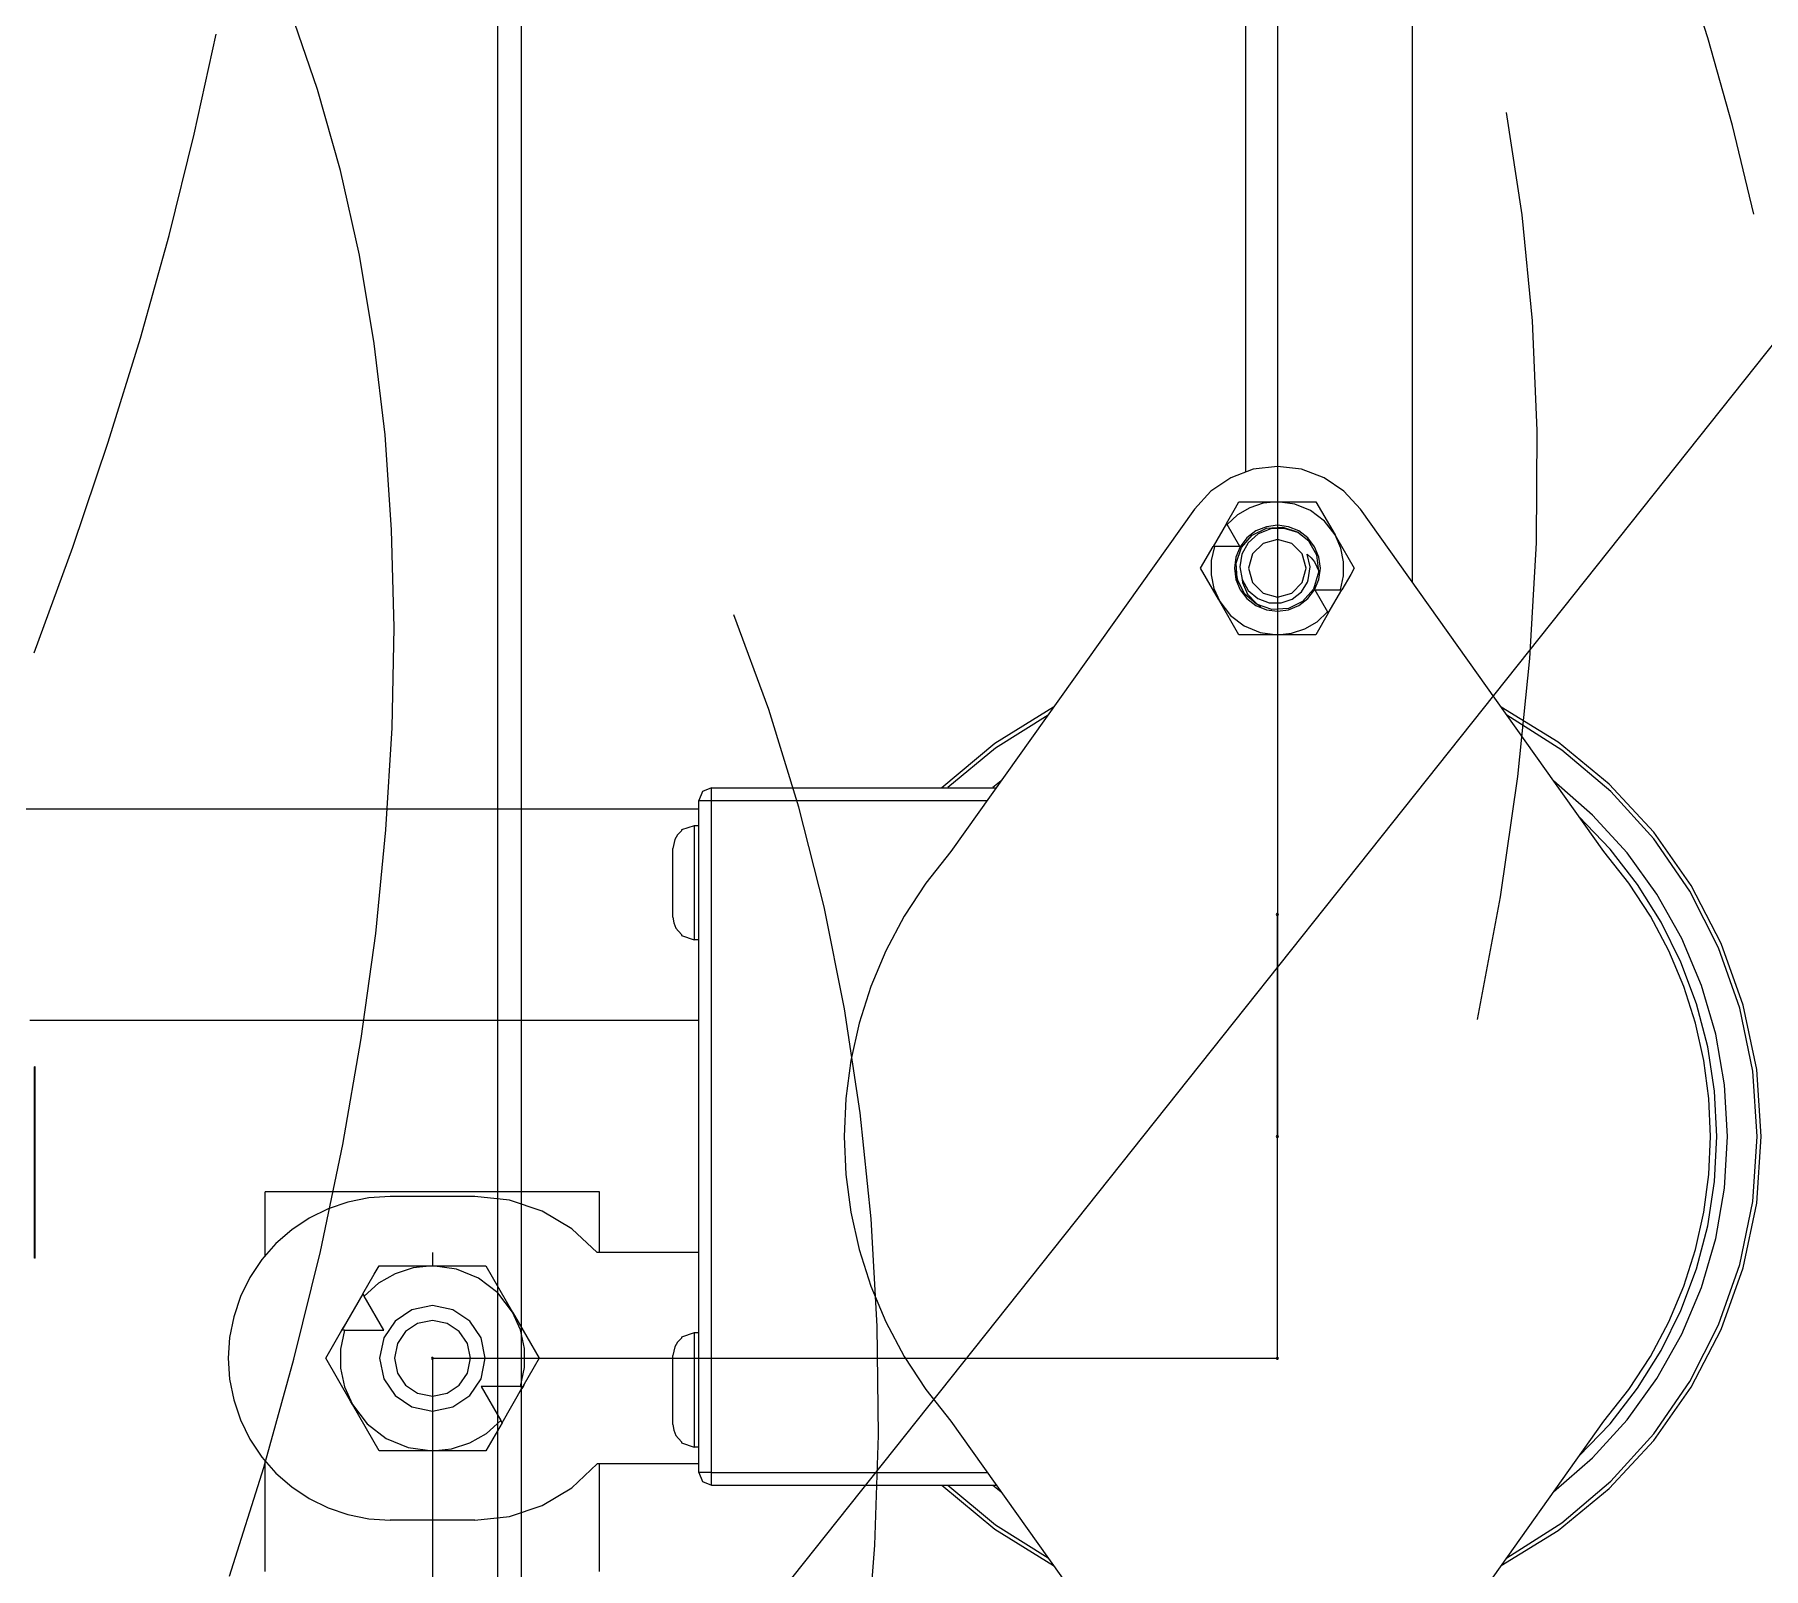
# Model space of a CAD drawing. Extents: x -1 to 1284, y 105 to 936.
# Drawn here: x 254.3 to 358.1, y 329.4 to 421.5 of the extents above; entities that cross this region are included whole.
import ezdxf

# ---------------------------------------------------------------- set-up
doc = ezdxf.new("R2010")
doc.units = 0

msp = doc.modelspace()

# ---------------------------------------------------------------- linework, layer by layer
for p, q in [((282.09, 149.955), (282.09, 713.128)), ((282.09, 149.955), (282.09, 713.128)), ((282.09, 149.955), (282.09, 713.128)), ((282.09, 149.955), (282.09, 713.128)), ((282.09, 149.955), (282.09, 713.128)), ((282.09, 149.955), (282.09, 713.128)), ((282.09, 149.955), (282.09, 713.128)), ((282.09, 149.955), (282.09, 713.128)), ((282.09, 149.955), (282.09, 713.128)), ((282.09, 149.955), (282.09, 713.128)), ((282.09, 149.955), (282.09, 713.128)), ((162.548, 156.305), (600.386, 706.778)), ((162.548, 156.305), (600.386, 706.778)), ((162.548, 156.305), (600.386, 706.778)), ((162.548, 156.305), (600.386, 706.778)), ((162.548, 156.305), (600.386, 706.778)), ((162.548, 156.305), (600.386, 706.778)), ((162.548, 156.305), (600.386, 706.778)), ((162.548, 156.305), (600.386, 706.778)), ((162.548, 156.305), (600.386, 706.778)), ((162.548, 156.305), (600.386, 706.778)), ((162.548, 156.305), (600.386, 706.778)), ((283.498, 706.778), (283.498, 156.305)), ((283.498, 706.778), (283.498, 156.305)), ((283.498, 706.778), (283.498, 156.305)), ((283.498, 706.778), (283.498, 156.305)), ((283.498, 706.778), (283.498, 156.305)), ((283.498, 706.778), (283.498, 156.305)), ((283.498, 706.778), (283.498, 156.305)), ((283.498, 706.778), (283.498, 156.305)), ((283.498, 706.778), (283.498, 156.305)), ((283.498, 706.778), (283.498, 156.305)), ((283.498, 706.778), (283.498, 156.305)), ((337.036, 559.137), (337.036, 388.656)), ((327.035, 395.298), (327.035, 552.495)), ((328.938, 431.542), (328.938, 355.342)), ((328.938, 431.542), (328.938, 355.342)), ((328.938, 431.542), (328.938, 355.342)), ((328.938, 431.542), (328.938, 355.342)), ((328.938, 431.542), (328.938, 355.342)), ((328.938, 431.542), (328.938, 355.342)), ((328.938, 431.542), (328.938, 355.342)), ((328.938, 431.542), (328.938, 355.342)), ((328.938, 431.542), (328.938, 355.342)), ((328.938, 431.542), (328.938, 355.342)), ((328.938, 431.542), (328.938, 355.342)), ((354.808668, 421.353559), (353.127531, 426.52562)), ((271.260854, 418.258096), (269.648838, 422.909184)), ((263.849618, 415.568918), (265.157615, 421.56453)), ((356.28959, 416.094405), (354.808668, 421.353559)), ((272.636809, 413.382708), (271.260854, 418.258096)), ((343.657142, 410.713721), (342.70693, 416.8682)), ((357.568, 410.754), (356.28959, 416.094405)), ((262.332954, 409.479038), (263.849618, 415.568918)), ((273.773139, 408.29084), (272.636809, 413.382708)), ((344.272348, 404.34063), (343.657142, 410.713721)), ((260.609457, 403.305694), (262.332954, 409.479038)), ((274.666281, 402.990313), (273.773139, 408.29084)), ((344.553039, 397.764242), (344.272348, 404.34063)), ((258.680964, 397.059691), (260.609457, 403.305694)), ((275.312671, 397.488949), (274.666281, 402.990313)), ((256.549312, 390.751831), (258.680964, 397.059691)), ((275.708744, 391.794567), (275.312671, 397.488949)), ((344.499708, 390.999877), (344.553039, 397.764242)), ((326.131257, 394.920111), (324.934715, 394.111198)), ((327.483964, 395.426308), (326.131257, 394.920111)), ((328.937725, 395.601358), (327.483964, 395.426308)), ((330.391486, 395.426308), (328.937725, 395.601358)), ((331.744193, 394.920111), (330.391486, 395.426308)), ((332.940735, 394.111198), (331.744193, 394.920111)), ((324.934715, 394.111198), (323.94945, 393.028)), ((333.926, 393.028), (332.940735, 394.111198)), ((323.95, 393.028), (309.3133, 372.4519)), ((325.878, 392.18), (326.417802, 393.11496)), ((326.417802, 393.11496), (326.628542, 393.479997)), ((327.280326, 393.120342), (326.54996, 392.688962)), ((326.628, 393.48), (328.938, 393.48)), ((328.085216, 393.388064), (327.280326, 393.120342)), ((328.938, 393.48), (328.085216, 393.388064)), ((329.981585, 393.341535), (328.93792, 393.48)), ((328.938, 393.48), (329.102121, 393.48)), ((329.102121, 393.48), (331.247391, 393.48)), ((330.937909, 392.944098), (329.981585, 393.341535)), ((331.760258, 392.314611), (330.937909, 392.944098)), ((331.247, 393.48), (332.40058, 391.48002)), ((348.562, 372.452), (333.9279, 393.0281)), ((275.850937, 385.91499), (275.708744, 391.794567)), ((325.879, 392.18), (325.069376, 390.77983)), ((325.879, 392.18), (325.921333, 392.105917)), ((326.54996, 392.688962), (325.92075, 392.10605)), ((326.686, 390.78), (325.921355, 392.10609)), ((327.645095, 391.720061), (327.105392, 391.305076)), ((327.424227, 391.468681), (328.280232, 391.891151)), ((328.274335, 391.979965), (327.645095, 391.720061)), ((328.539765, 391.844035), (327.786577, 391.544374)), ((328.938395, 392.0666), (328.274335, 391.979965)), ((328.280232, 391.891151), (329.27173, 391.956977)), ((329.349812, 391.87737), (328.539765, 391.844035)), ((329.602455, 391.979965), (328.938395, 392.0666)), ((329.27173, 391.956977), (330.188298, 391.644377)), ((330.157213, 391.624185), (329.349812, 391.87737)), ((330.231695, 391.720061), (329.602455, 391.979965)), ((330.771398, 391.305076), (330.231695, 391.720061)), ((332.402, 391.48), (331.760258, 392.314611)), ((254.216337, 384.392919), (256.549312, 390.751831)), ((324.318, 389.48), (325.069416, 390.7799)), ((325.155, 390.78), (324.964785, 389.94363)), ((325.154, 390.78), (325.069, 390.78)), ((326.686, 390.78), (325.154, 390.78)), ((326.698334, 390.7733), (326.441331, 390.15489)), ((326.45842, 389.79586), (326.773247, 390.729314)), ((327.105392, 391.305076), (326.698334, 390.7733)), ((326.773247, 390.729314), (327.424227, 391.468681)), ((327.178115, 391.007088), (326.804392, 390.325623)), ((327.786577, 391.544374), (327.178115, 391.007088)), ((328.07443, 390.975089), (327.442531, 390.34319)), ((328.93762, 391.20638), (328.07443, 390.975089)), ((329.80081, 390.975089), (328.93762, 391.20638)), ((330.432709, 390.34319), (329.80081, 390.975089)), ((330.831, 391.113), (330.157213, 391.624185)), ((330.188298, 391.644377), (330.569377, 391.311137)), ((331.178457, 390.7733), (330.771398, 391.305076)), ((331.310975, 390.266967), (330.830894, 391.11274)), ((331.435461, 390.15489), (331.178457, 390.7733)), ((332.402, 391.48), (332.484074, 391.337863)), ((332.74901, 390.695499), (332.40223, 391.48)), ((332.484074, 391.337863), (333.556724, 389.480003)), ((332.919607, 389.864581), (332.74901, 390.695499)), ((344.112846, 384.062853), (344.499708, 390.999877)), ((324.964785, 389.94363), (324.95638, 389.095422)), ((326.441331, 390.15489), (326.351795, 389.48)), ((326.520571, 388.843298), (326.45842, 389.79586)), ((326.804392, 390.325623), (326.677948, 389.560452)), ((327.442531, 390.34319), (327.21124, 389.48)), ((330.664, 389.48), (330.432709, 390.34319)), ((330.73, 390.323), (330.966511, 390.116186)), ((330.916967, 389.561604), (330.730368, 390.32237)), ((330.966511, 390.116186), (331.165636, 389.87046)), ((331.165636, 389.87046), (331.431621, 389.302866)), ((331.432, 389.302), (331.310975, 390.266967)), ((331.525, 389.48), (331.435461, 390.15489)), ((332.911208, 389.016372), (332.919607, 389.864581)), ((325.391953, 387.622137), (324.319303, 389.479997)), ((324.95638, 389.095422), (325.12697, 388.264503)), ((326.351795, 389.48), (326.441333, 388.80511)), ((326.441333, 388.80511), (326.698336, 388.1867)), ((326.468871, 389.287528), (326.483423, 389.402402)), ((326.61, 388.567), (326.468871, 389.287528)), ((326.959303, 387.951719), (326.520571, 388.843298)), ((326.677948, 389.560452), (326.817251, 388.796519)), ((326.817251, 388.796519), (327.191609, 388.153143)), ((326.821, 388.79), (326.835552, 388.635182)), ((326.835552, 388.635182), (327.148527, 387.925221)), ((327.21124, 389.48), (327.442531, 388.61681)), ((327.442531, 388.61681), (328.07443, 387.984911)), ((329.80081, 387.984911), (330.432709, 388.61681)), ((330.383221, 388.062489), (330.740699, 388.639082)), ((330.432709, 388.61681), (330.664, 389.48)), ((330.664, 389.48), (330.664, 389.48)), ((330.740699, 388.639082), (330.794118, 388.788013)), ((330.794, 388.788), (330.916967, 389.561604)), ((331.432, 389.302), (331.103361, 388.22932)), ((331.178459, 388.1867), (331.435461, 388.80511)), ((331.435461, 388.80511), (331.524997, 389.48)), ((331.524997, 389.48), (331.525, 389.48)), ((332.721, 388.18), (332.911208, 389.016372)), ((333.346233, 389.114963), (332.806431, 388.180003)), ((333.557, 389.48), (333.346233, 389.114963)), ((325.12697, 388.264503), (325.473743, 387.48)), ((325.474, 387.48), (325.391953, 387.622137)), ((326.698336, 388.1867), (327.105394, 387.654924)), ((327.688309, 387.314257), (326.959303, 387.951719)), ((327.105394, 387.654924), (327.645097, 387.239939)), ((327.148527, 387.925221), (327.681185, 387.359275)), ((327.191609, 388.153143), (327.755356, 387.673055)), ((327.755356, 387.673055), (328.448696, 387.41062)), ((328.07443, 387.984911), (328.93762, 387.75362)), ((328.93762, 387.75362), (329.80081, 387.984911)), ((329.160054, 387.400328), (329.828655, 387.625287)), ((329.828655, 387.625287), (330.383221, 388.062489)), ((330.231697, 387.239939), (330.771401, 387.654924)), ((331.103361, 388.22932), (330.452381, 387.489953)), ((330.771401, 387.654924), (331.178459, 388.1867)), ((331.189, 388.18), (332.721, 388.18)), ((331.189, 388.18), (331.956291, 386.85391)), ((331.999, 386.78), (332.805978, 388.18017)), ((332.721, 388.18), (332.806, 388.18)), ((298.373357, 380.986875), (296.278, 386.682)), ((325.474, 387.48), (326.115748, 386.645383)), ((326.628, 385.48), (325.47442, 387.47998)), ((326.115748, 386.645383), (326.938104, 386.015895)), ((327.645097, 387.239939), (328.274337, 386.980035)), ((327.681185, 387.359275), (327.939497, 387.187984)), ((328.604851, 387.001657), (327.688309, 387.314257)), ((328.274337, 386.980035), (328.938397, 386.8934)), ((328.448696, 387.41062), (329.160054, 387.400328)), ((329.596349, 387.067483), (328.604851, 387.001657)), ((328.938397, 386.8934), (329.602458, 386.980035)), ((330.452381, 387.489953), (329.596349, 387.067483)), ((329.602458, 386.980035), (330.231697, 387.239939)), ((331.999, 386.78), (331.247584, 385.4801)), ((331.32604, 386.271038), (331.95525, 386.85395)), ((331.999, 386.78), (331.956667, 386.854083)), ((275.736795, 379.889273), (275.850937, 385.91499)), ((328.773879, 385.48), (326.628589, 385.48)), ((326.938104, 386.015895), (327.894437, 385.618459)), ((327.894437, 385.618459), (328.93811, 385.48)), ((328.938, 385.48), (328.773879, 385.48)), ((328.938, 385.48), (329.790784, 385.571936)), ((331.247, 385.48), (328.938, 385.48)), ((329.790784, 385.571936), (330.595674, 385.839658)), ((330.595674, 385.839658), (331.32604, 386.271038)), ((343.392946, 376.968487), (344.112846, 384.062853)), ((300.179802, 375.134703), (298.373357, 380.986875)), ((315.484, 381.126), (311.954722, 378.951257)), ((315.155, 380.663), (312.005844, 378.67488)), ((345.820581, 379.023735), (342.391, 381.1263)), ((346.03005, 378.558912), (342.721, 380.6632)), ((275.368582, 373.759164), (275.736795, 379.889273)), ((311.954722, 378.951257), (308.7705, 376.29682)), ((312.005844, 378.67488), (309.13926, 376.29738)), ((348.885676, 376.506676), (345.820581, 379.023735)), ((348.98422, 376.061987), (346.03005, 378.558912)), ((294.927, 376.297), (294.388185, 376.073816)), ((294.928, 375.535), (294.928, 376.297)), ((294.928, 376.297), (312.049, 376.297)), ((312.335, 376.699), (311.832292, 376.297363)), ((342.3405, 369.732096), (343.392946, 376.968487)), ((347.882636, 374.651729), (345.541, 376.6983)), ((351.557685, 373.622305), (348.885676, 376.506676)), ((294.388185, 376.073816), (294.165001, 375.535001)), ((294.166, 335.149), (294.166, 375.535)), ((294.166, 375.535), (294.928, 375.535)), ((294.928, 335.149), (294.928, 375.535)), ((294.928, 375.535), (311.507, 375.535)), ((301.69746, 369.137454), (300.179802, 375.134703)), ((351.556902, 373.217202), (348.98422, 376.061987)), ((251.427, 375.027), (294.166, 375.027)), ((348.934112, 372.606222), (347.057, 374.5669)), ((349.954634, 372.373502), (347.882636, 374.651729)), ((274.749816, 367.536522), (275.368582, 373.759164)), ((292.722628, 373.175206), (292.616001, 372.647426)), ((292.891141, 373.462466), (292.722628, 373.175206)), ((293.124, 373.694), (292.891141, 373.462466)), ((293.124, 373.757), (293.124, 373.694)), ((293.886, 374.011), (293.124001, 373.757003)), ((293.886, 374.011), (293.886, 367.153)), ((294.166, 374.011), (293.886, 374.011)), ((353.721488, 370.069335), (351.556902, 373.217202)), ((353.808007, 370.417805), (351.557685, 373.622305)), ((292.616, 368.516), (292.616, 372.648)), ((309.314, 372.452), (307.811311, 370.559657)), ((350.063689, 370.559857), (348.561, 372.4522)), ((350.587881, 370.48068), (348.934112, 372.606222)), ((351.743871, 369.890446), (349.954634, 372.373502)), ((307.811311, 370.559657), (306.508981, 368.568771)), ((351.366019, 368.568971), (350.063689, 370.559857)), ((352.010003, 368.209511), (350.587881, 370.48068)), ((353.237223, 367.229387), (351.743871, 369.890446)), ((355.451372, 366.663163), (353.721488, 370.069335)), ((355.608043, 366.940358), (353.808007, 370.417805)), ((302.926454, 363.007097), (301.69746, 369.137454)), ((340.956, 362.369), (342.3405, 369.732096)), ((292.616, 368.516), (292.659947, 368.171973)), ((292.659947, 368.171973), (292.7861, 367.859241)), ((292.7861, 367.859241), (293.123999, 367.469426)), ((306.508981, 368.568771), (305.407009, 366.49342)), ((328.904781, 368.734284), (328.871708, 368.677)), ((328.904781, 368.734284), (328.871708, 368.677)), ((328.904781, 368.734284), (328.871708, 368.677)), ((328.904781, 368.734284), (328.871708, 368.677)), ((328.904781, 368.734284), (328.871708, 368.677)), ((328.904781, 368.734284), (328.871708, 368.677)), ((328.904781, 368.734284), (328.871708, 368.677)), ((328.904781, 368.734284), (328.871708, 368.677)), ((328.904781, 368.734284), (328.871708, 368.677)), ((328.904781, 368.734284), (328.871708, 368.677)), ((328.904781, 368.734284), (328.871708, 368.677)), ((328.871708, 368.677), (328.904781, 368.619716)), ((328.871708, 368.677), (328.904781, 368.619716)), ((328.871708, 368.677), (328.904781, 368.619716)), ((328.871708, 368.677), (328.904781, 368.619716)), ((328.871708, 368.677), (328.904781, 368.619716)), ((328.871708, 368.677), (328.904781, 368.619716)), ((328.871708, 368.677), (328.904781, 368.619716)), ((328.871708, 368.677), (328.904781, 368.619716)), ((328.871708, 368.677), (328.904781, 368.619716)), ((328.871708, 368.677), (328.904781, 368.619716)), ((328.871708, 368.677), (328.904781, 368.619716)), ((328.970927, 368.734284), (328.904781, 368.734284)), ((328.970927, 368.734284), (328.904781, 368.734284)), ((328.970927, 368.734284), (328.904781, 368.734284)), ((328.970927, 368.734284), (328.904781, 368.734284)), ((328.970927, 368.734284), (328.904781, 368.734284)), ((328.970927, 368.734284), (328.904781, 368.734284)), ((328.970927, 368.734284), (328.904781, 368.734284)), ((328.970927, 368.734284), (328.904781, 368.734284)), ((328.970927, 368.734284), (328.904781, 368.734284)), ((328.970927, 368.734284), (328.904781, 368.734284)), ((328.970927, 368.734284), (328.904781, 368.734284)), ((328.904781, 368.619716), (328.970927, 368.619716)), ((328.904781, 368.619716), (328.970927, 368.619716)), ((328.904781, 368.619716), (328.970927, 368.619716)), ((328.904781, 368.619716), (328.970927, 368.619716)), ((328.904781, 368.619716), (328.970927, 368.619716)), ((328.904781, 368.619716), (328.970927, 368.619716)), ((328.904781, 368.619716), (328.970927, 368.619716)), ((328.904781, 368.619716), (328.970927, 368.619716)), ((328.904781, 368.619716), (328.970927, 368.619716)), ((328.904781, 368.619716), (328.970927, 368.619716)), ((328.904781, 368.619716), (328.970927, 368.619716)), ((328.938, 342.007), (328.938, 368.677)), ((328.938, 342.007), (328.938, 368.677)), ((328.938, 342.007), (328.938, 368.677)), ((328.938, 342.007), (328.938, 368.677)), ((328.938, 342.007), (328.938, 368.677)), ((328.938, 342.007), (328.938, 368.677)), ((328.938, 342.007), (328.938, 368.677)), ((328.938, 342.007), (328.938, 368.677)), ((328.938, 342.007), (328.938, 368.677)), ((328.938, 342.007), (328.938, 368.677)), ((328.938, 342.007), (328.938, 368.677)), ((329.004, 368.677), (328.970927, 368.734284)), ((329.004, 368.677), (328.970927, 368.734284)), ((329.004, 368.677), (328.970927, 368.734284)), ((329.004, 368.677), (328.970927, 368.734284)), ((329.004, 368.677), (328.970927, 368.734284)), ((329.004, 368.677), (328.970927, 368.734284)), ((329.004, 368.677), (328.970927, 368.734284)), ((329.004, 368.677), (328.970927, 368.734284)), ((329.004, 368.677), (328.970927, 368.734284)), ((329.004, 368.677), (328.970927, 368.734284)), ((329.004, 368.677), (328.970927, 368.734284)), ((328.970927, 368.619716), (329.004, 368.677)), ((328.970927, 368.619716), (329.004, 368.677)), ((328.970927, 368.619716), (329.004, 368.677)), ((328.970927, 368.619716), (329.004, 368.677)), ((328.970927, 368.619716), (329.004, 368.677)), ((328.970927, 368.619716), (329.004, 368.677)), ((328.970927, 368.619716), (329.004, 368.677)), ((328.970927, 368.619716), (329.004, 368.677)), ((328.970927, 368.619716), (329.004, 368.677)), ((328.970927, 368.619716), (329.004, 368.677)), ((328.970927, 368.619716), (329.004, 368.677)), ((329.004, 368.677), (329.004, 368.677)), ((329.004, 368.677), (329.004, 368.677)), ((329.004, 368.677), (329.004, 368.677)), ((329.004, 368.677), (329.004, 368.677)), ((329.004, 368.677), (329.004, 368.677)), ((329.004, 368.677), (329.004, 368.677)), ((329.004, 368.677), (329.004, 368.677)), ((329.004, 368.677), (329.004, 368.677)), ((329.004, 368.677), (329.004, 368.677)), ((329.004, 368.677), (329.004, 368.677)), ((329.004, 368.677), (329.004, 368.677)), ((352.467991, 366.49362), (351.366019, 368.568971)), ((353.192175, 365.811948), (352.010003, 368.209511)), ((273.884015, 361.233203), (274.749816, 367.536522)), ((293.124, 367.47), (293.124, 367.407)), ((293.124, 367.407), (293.885999, 367.152998)), ((294.166, 367.153), (293.886, 367.153)), ((354.421564, 364.417152), (353.237223, 367.229387)), ((356.929192, 363.237145), (355.608043, 366.940358)), ((305.407009, 366.49342), (304.505395, 364.347682)), ((353.369605, 364.347882), (352.467991, 366.49362)), ((354.126095, 363.307225), (353.192175, 365.811948)), ((356.719945, 363.043465), (355.451372, 366.663163)), ((304.505395, 364.347682), (303.80414, 362.145633)), ((354.07086, 362.145833), (353.369605, 364.347882)), ((355.283771, 361.480566), (354.421564, 364.417152)), ((303.866909, 356.755604), (302.926454, 363.007097)), ((354.80346, 360.714579), (354.126095, 363.307225)), ((357.500601, 359.255018), (356.719945, 363.043465)), ((357.742855, 359.355348), (356.929192, 363.237145)), ((253.966, 362.327), (294.166, 362.327)), ((303.80414, 362.145633), (303.303244, 359.901351)), ((354.571756, 359.901551), (354.07086, 362.145833)), ((272.774695, 354.861066), (273.884015, 361.233203)), ((355.215968, 358.053242), (354.80346, 360.714579)), ((355.81072, 358.446457), (355.283771, 361.480566)), ((254.251, 348.033), (254.251, 359.528)), ((254.279, 359.528), (254.251, 359.528)), ((254.279, 348.033), (254.279, 359.528)), ((303.303244, 359.901351), (303.002706, 357.628914)), ((354.872294, 357.629114), (354.571756, 359.901551)), ((355.989286, 355.34165), (355.81072, 358.446457)), ((357.766733, 355.3426), (357.500601, 359.255018)), ((358.020432, 355.34215), (357.742855, 359.355348)), ((303.002706, 357.628914), (302.902527, 355.3424)), ((354.972473, 355.3426), (354.872294, 357.629114)), ((355.355316, 355.34245), (355.215968, 358.053242)), ((304.51895, 350.394944), (303.866909, 356.755604)), ((302.902527, 355.3424), (303.002706, 353.055886)), ((328.904781, 355.399284), (328.871708, 355.342)), ((328.904781, 355.399284), (328.871708, 355.342)), ((328.904781, 355.399284), (328.871708, 355.342)), ((328.904781, 355.399284), (328.871708, 355.342)), ((328.904781, 355.399284), (328.871708, 355.342)), ((328.904781, 355.399284), (328.871708, 355.342)), ((328.904781, 355.399284), (328.871708, 355.342)), ((328.904781, 355.399284), (328.871708, 355.342)), ((328.904781, 355.399284), (328.871708, 355.342)), ((328.904781, 355.399284), (328.871708, 355.342)), ((328.904781, 355.399284), (328.871708, 355.342)), ((328.904781, 355.399284), (328.871708, 355.342)), ((328.904781, 355.399284), (328.871708, 355.342)), ((328.904781, 355.399284), (328.871708, 355.342)), ((328.904781, 355.399284), (328.871708, 355.342)), ((328.904781, 355.399284), (328.871708, 355.342)), ((328.904781, 355.399284), (328.871708, 355.342)), ((328.904781, 355.399284), (328.871708, 355.342)), ((328.904781, 355.399284), (328.871708, 355.342)), ((328.904781, 355.399284), (328.871708, 355.342)), ((328.904781, 355.399284), (328.871708, 355.342)), ((328.904781, 355.399284), (328.871708, 355.342)), ((328.871708, 355.342), (328.904781, 355.284716)), ((328.871708, 355.342), (328.904781, 355.284716)), ((328.871708, 355.342), (328.904781, 355.284716)), ((328.871708, 355.342), (328.904781, 355.284716)), ((328.871708, 355.342), (328.904781, 355.284716)), ((328.871708, 355.342), (328.904781, 355.284716)), ((328.871708, 355.342), (328.904781, 355.284716)), ((328.871708, 355.342), (328.904781, 355.284716)), ((328.871708, 355.342), (328.904781, 355.284716)), ((328.871708, 355.342), (328.904781, 355.284716)), ((328.871708, 355.342), (328.904781, 355.284716)), ((328.871708, 355.342), (328.904781, 355.284716)), ((328.871708, 355.342), (328.904781, 355.284716)), ((328.871708, 355.342), (328.904781, 355.284716)), ((328.871708, 355.342), (328.904781, 355.284716)), ((328.871708, 355.342), (328.904781, 355.284716)), ((328.871708, 355.342), (328.904781, 355.284716)), ((328.871708, 355.342), (328.904781, 355.284716)), ((328.871708, 355.342), (328.904781, 355.284716)), ((328.871708, 355.342), (328.904781, 355.284716)), ((328.871708, 355.342), (328.904781, 355.284716)), ((328.871708, 355.342), (328.904781, 355.284716)), ((328.970927, 355.399284), (328.904781, 355.399284)), ((328.970927, 355.399284), (328.904781, 355.399284)), ((328.970927, 355.399284), (328.904781, 355.399284)), ((328.970927, 355.399284), (328.904781, 355.399284)), ((328.970927, 355.399284), (328.904781, 355.399284)), ((328.970927, 355.399284), (328.904781, 355.399284)), ((328.970927, 355.399284), (328.904781, 355.399284)), ((328.970927, 355.399284), (328.904781, 355.399284)), ((328.970927, 355.399284), (328.904781, 355.399284)), ((328.970927, 355.399284), (328.904781, 355.399284)), ((328.970927, 355.399284), (328.904781, 355.399284)), ((328.970927, 355.399284), (328.904781, 355.399284)), ((328.970927, 355.399284), (328.904781, 355.399284)), ((328.970927, 355.399284), (328.904781, 355.399284)), ((328.970927, 355.399284), (328.904781, 355.399284)), ((328.970927, 355.399284), (328.904781, 355.399284)), ((328.970927, 355.399284), (328.904781, 355.399284)), ((328.970927, 355.399284), (328.904781, 355.399284)), ((328.970927, 355.399284), (328.904781, 355.399284)), ((328.970927, 355.399284), (328.904781, 355.399284)), ((328.970927, 355.399284), (328.904781, 355.399284)), ((328.970927, 355.399284), (328.904781, 355.399284)), ((329.004, 355.342), (328.970927, 355.399284)), ((329.004, 355.342), (328.970927, 355.399284)), ((329.004, 355.342), (328.970927, 355.399284)), ((329.004, 355.342), (328.970927, 355.399284)), ((329.004, 355.342), (328.970927, 355.399284)), ((329.004, 355.342), (328.970927, 355.399284)), ((329.004, 355.342), (328.970927, 355.399284)), ((329.004, 355.342), (328.970927, 355.399284)), ((329.004, 355.342), (328.970927, 355.399284)), ((329.004, 355.342), (328.970927, 355.399284)), ((329.004, 355.342), (328.970927, 355.399284)), ((329.004, 355.342), (328.970927, 355.399284)), ((329.004, 355.342), (328.970927, 355.399284)), ((329.004, 355.342), (328.970927, 355.399284)), ((329.004, 355.342), (328.970927, 355.399284)), ((329.004, 355.342), (328.970927, 355.399284)), ((329.004, 355.342), (328.970927, 355.399284)), ((329.004, 355.342), (328.970927, 355.399284)), ((329.004, 355.342), (328.970927, 355.399284)), ((329.004, 355.342), (328.970927, 355.399284)), ((329.004, 355.342), (328.970927, 355.399284)), ((329.004, 355.342), (328.970927, 355.399284)), ((328.970927, 355.284716), (329.004, 355.342)), ((328.970927, 355.284716), (329.004, 355.342)), ((328.970927, 355.284716), (329.004, 355.342)), ((328.970927, 355.284716), (329.004, 355.342)), ((328.970927, 355.284716), (329.004, 355.342)), ((328.970927, 355.284716), (329.004, 355.342)), ((328.970927, 355.284716), (329.004, 355.342)), ((328.970927, 355.284716), (329.004, 355.342)), ((328.970927, 355.284716), (329.004, 355.342)), ((328.970927, 355.284716), (329.004, 355.342)), ((328.970927, 355.284716), (329.004, 355.342)), ((328.970927, 355.284716), (329.004, 355.342)), ((328.970927, 355.284716), (329.004, 355.342)), ((328.970927, 355.284716), (329.004, 355.342)), ((328.970927, 355.284716), (329.004, 355.342)), ((328.970927, 355.284716), (329.004, 355.342)), ((328.970927, 355.284716), (329.004, 355.342)), ((328.970927, 355.284716), (329.004, 355.342)), ((328.970927, 355.284716), (329.004, 355.342)), ((328.970927, 355.284716), (329.004, 355.342)), ((328.970927, 355.284716), (329.004, 355.342)), ((328.970927, 355.284716), (329.004, 355.342)), ((329.004, 355.342), (329.004, 355.342)), ((329.004, 355.342), (329.004, 355.342)), ((329.004, 355.342), (329.004, 355.342)), ((329.004, 355.342), (329.004, 355.342)), ((329.004, 355.342), (329.004, 355.342)), ((329.004, 355.342), (329.004, 355.342)), ((329.004, 355.342), (329.004, 355.342)), ((329.004, 355.342), (329.004, 355.342)), ((329.004, 355.342), (329.004, 355.342)), ((329.004, 355.342), (329.004, 355.342)), ((329.004, 355.342), (329.004, 355.342)), ((329.004, 355.342), (329.004, 355.342)), ((329.004, 355.342), (329.004, 355.342)), ((329.004, 355.342), (329.004, 355.342)), ((329.004, 355.342), (329.004, 355.342)), ((329.004, 355.342), (329.004, 355.342)), ((329.004, 355.342), (329.004, 355.342)), ((329.004, 355.342), (329.004, 355.342)), ((329.004, 355.342), (329.004, 355.342)), ((329.004, 355.342), (329.004, 355.342)), ((329.004, 355.342), (329.004, 355.342)), ((329.004, 355.342), (329.004, 355.342)), ((354.872294, 353.056086), (354.972473, 355.3426)), ((355.215968, 352.631658), (355.355316, 355.34245)), ((355.81072, 352.236843), (355.989286, 355.34165)), ((357.500601, 351.430182), (357.766733, 355.3426)), ((357.742855, 351.328952), (358.020432, 355.34215)), ((271.425375, 348.43197), (272.774695, 354.861066)), ((328.904781, 355.284716), (328.970927, 355.284716)), ((328.904781, 355.284716), (328.970927, 355.284716)), ((328.904781, 355.284716), (328.970927, 355.284716)), ((328.904781, 355.284716), (328.970927, 355.284716)), ((328.904781, 355.284716), (328.970927, 355.284716)), ((328.904781, 355.284716), (328.970927, 355.284716)), ((328.904781, 355.284716), (328.970927, 355.284716)), ((328.904781, 355.284716), (328.970927, 355.284716)), ((328.904781, 355.284716), (328.970927, 355.284716)), ((328.904781, 355.284716), (328.970927, 355.284716)), ((328.904781, 355.284716), (328.970927, 355.284716)), ((328.904781, 355.284716), (328.970927, 355.284716)), ((328.904781, 355.284716), (328.970927, 355.284716)), ((328.904781, 355.284716), (328.970927, 355.284716)), ((328.904781, 355.284716), (328.970927, 355.284716)), ((328.904781, 355.284716), (328.970927, 355.284716)), ((328.904781, 355.284716), (328.970927, 355.284716)), ((328.904781, 355.284716), (328.970927, 355.284716)), ((328.904781, 355.284716), (328.970927, 355.284716)), ((328.904781, 355.284716), (328.970927, 355.284716)), ((328.904781, 355.284716), (328.970927, 355.284716)), ((328.904781, 355.284716), (328.970927, 355.284716)), ((303.002706, 353.055886), (303.303244, 350.783449)), ((354.571756, 350.783649), (354.872294, 353.056086)), ((354.80346, 349.970321), (355.215968, 352.631658)), ((355.283771, 349.202734), (355.81072, 352.236843)), ((268.11, 348.191), (268.11, 352.007)), ((288.21, 352.007), (268.11, 352.007)), ((273.081743, 351.398248), (271.885184, 350.989592)), ((274.331408, 351.649446), (273.081743, 351.398248)), ((275.62, 351.735), (274.331408, 351.649446)), ((280.701, 351.735), (275.621, 351.735)), ((282.786183, 351.508972), (280.70012, 351.7352)), ((284.75374, 350.850412), (282.786183, 351.508972)), ((288.21, 348.357), (288.21, 352.007)), ((356.719945, 347.641735), (357.500601, 351.430182)), ((356.929192, 347.447155), (357.742855, 351.328952)), ((270.755905, 350.431661), (269.708085, 349.732641)), ((271.885184, 350.989592), (270.755905, 350.431661)), ((286.536957, 349.789695), (284.75374, 350.850412)), ((303.303244, 350.783449), (303.80414, 348.539167)), ((304.882702, 343.937087), (304.51895, 350.394944)), ((354.07086, 348.539367), (354.571756, 350.783649)), ((269.708085, 349.732641), (268.755899, 348.900717)), ((288.07, 348.357), (286.536957, 349.789695)), ((354.126095, 347.377675), (354.80346, 349.970321)), ((354.421564, 346.266148), (355.283771, 349.202734)), ((268.755899, 348.900717), (267.913525, 347.944073)), ((269.839573, 341.957772), (271.425375, 348.43197)), ((278.161, 348.357), (278.161, 347.563)), ((294.166, 348.357), (288.07, 348.357)), ((303.80414, 348.539167), (304.505395, 346.337118)), ((353.369605, 346.337318), (354.07086, 348.539367)), ((254.279, 348.033), (254.251, 348.033)), ((267.913525, 347.944073), (267.19514, 346.870895)), ((273.978, 345.875), (274.659804, 347.05593)), ((274.659804, 347.05593), (274.952565, 347.562993)), ((275.913987, 347.088811), (274.917574, 346.518838)), ((274.952, 347.563), (278.161, 347.563)), ((277.006242, 347.441924), (275.913987, 347.088811)), ((278.16, 347.563), (277.006242, 347.441924)), ((278.16, 347.563), (278.388044, 347.563)), ((279.60988, 347.370787), (278.16016, 347.56312)), ((278.388044, 347.563), (281.367914, 347.563)), ((280.938277, 346.818724), (279.60988, 347.370787)), ((281.368, 347.563), (282.97137, 344.78488)), ((353.192175, 344.872952), (354.126095, 347.377675)), ((355.451372, 344.022037), (356.719945, 347.641735)), ((355.608043, 343.743942), (356.929192, 347.447155)), ((267.19514, 346.870895), (266.624933, 345.712166)), ((274.917574, 346.518838), (274.05134, 345.74718)), ((282.080576, 345.944328), (280.938277, 346.818724)), ((304.505395, 346.337118), (305.407009, 344.19138)), ((352.467991, 344.19158), (353.369605, 346.337318)), ((353.237223, 343.453913), (354.421564, 346.266148)), ((266.624933, 345.712166), (266.217643, 344.504327)), ((273.978, 345.875), (272.71858, 343.69484)), ((273.978, 345.875), (274.052083, 345.747206)), ((275.238, 343.695), (274.05267, 345.74737)), ((278.160005, 345.176365), (276.925518, 344.927429)), ((279.394492, 344.927429), (278.160005, 345.176365)), ((282.972, 344.785), (282.080576, 345.944328)), ((266.217643, 344.504327), (265.973268, 343.263749)), ((272.905, 344.016), (272.695292, 343.696103)), ((275.916934, 344.248421), (275.236137, 343.241044)), ((276.925518, 344.927429), (275.916934, 344.248421)), ((277.27135, 344.109058), (276.54525, 343.620354)), ((278.160005, 344.288219), (277.27135, 344.109058)), ((279.04866, 344.109058), (278.160005, 344.288219)), ((279.77476, 343.620354), (279.04866, 344.109058)), ((280.403076, 344.248421), (279.394492, 344.927429)), ((281.083873, 343.241044), (280.403076, 344.248421)), ((282.972, 344.785), (283.086035, 344.587499)), ((283.444223, 343.725391), (282.972194, 344.78511)), ((283.086035, 344.587499), (284.575955, 342.006879)), ((304.958288, 337.394004), (304.882702, 343.937087)), ((305.407009, 344.19138), (306.508981, 342.116029)), ((351.366019, 342.116229), (352.467991, 344.19158)), ((352.010003, 342.475389), (353.192175, 344.872952)), ((353.721488, 340.615865), (355.451372, 344.022037)), ((265.973268, 343.263749), (265.89181, 342.0068)), ((271.745, 342.007), (272.718665, 343.69504)), ((272.695292, 343.696103), (272.630972, 343.579422)), ((272.867, 343.695), (272.631841, 342.558992)), ((272.867, 343.695), (272.719, 343.695)), ((272.867, 343.695), (275.238, 343.695)), ((275.236137, 343.241044), (274.98501, 342.007)), ((276.055029, 342.895279), (275.87401, 342.007)), ((276.54525, 343.620354), (276.055029, 342.895279)), ((280.264981, 342.895279), (279.77476, 343.620354)), ((280.446, 342.007), (280.264981, 342.895279)), ((281.335, 342.007), (281.083873, 343.241044)), ((283.684551, 342.602916), (283.444223, 343.725391)), ((292.891141, 342.983466), (292.722628, 342.696206)), ((293.124, 343.215), (292.891141, 342.983466)), ((293.124, 343.277), (293.124, 343.214)), ((293.886, 343.531), (293.124001, 343.277)), ((293.886, 343.531), (293.886, 336.673)), ((294.166, 343.531), (293.886, 343.531)), ((351.743871, 340.792854), (353.237223, 343.453913)), ((353.808007, 340.266495), (355.608043, 343.743942)), ((265.89181, 342.0068), (265.973268, 340.749851)), ((268.020804, 335.450331), (269.839573, 341.957772)), ((273.234965, 339.426498), (271.745045, 342.007118)), ((272.631841, 342.558992), (272.636436, 341.411087)), ((274.98501, 342.007), (275.236137, 340.772956)), ((275.87401, 342.007), (276.055029, 341.118721)), ((278.127781, 342.064284), (278.094708, 342.007)), ((278.127781, 342.064284), (278.094708, 342.007)), ((278.127781, 342.064284), (278.094708, 342.007)), ((278.127781, 342.064284), (278.094708, 342.007)), ((278.127781, 342.064284), (278.094708, 342.007)), ((278.127781, 342.064284), (278.094708, 342.007)), ((278.127781, 342.064284), (278.094708, 342.007)), ((278.127781, 342.064284), (278.094708, 342.007)), ((278.127781, 342.064284), (278.094708, 342.007)), ((278.127781, 342.064284), (278.094708, 342.007)), ((278.094708, 342.007), (278.127781, 341.949716)), ((278.094708, 342.007), (278.127781, 341.949716)), ((278.094708, 342.007), (278.127781, 341.949716)), ((278.094708, 342.007), (278.127781, 341.949716)), ((278.094708, 342.007), (278.127781, 341.949716)), ((278.094708, 342.007), (278.127781, 341.949716)), ((278.094708, 342.007), (278.127781, 341.949716)), ((278.094708, 342.007), (278.127781, 341.949716)), ((278.094708, 342.007), (278.127781, 341.949716)), ((278.094708, 342.007), (278.127781, 341.949716)), ((278.193927, 342.064284), (278.127781, 342.064284)), ((278.193927, 342.064284), (278.127781, 342.064284)), ((278.193927, 342.064284), (278.127781, 342.064284)), ((278.193927, 342.064284), (278.127781, 342.064284)), ((278.193927, 342.064284), (278.127781, 342.064284)), ((278.193927, 342.064284), (278.127781, 342.064284)), ((278.193927, 342.064284), (278.127781, 342.064284)), ((278.193927, 342.064284), (278.127781, 342.064284)), ((278.193927, 342.064284), (278.127781, 342.064284)), ((278.193927, 342.064284), (278.127781, 342.064284)), ((278.127781, 341.949716), (278.193927, 341.949716)), ((278.127781, 341.949716), (278.193927, 341.949716)), ((278.127781, 341.949716), (278.193927, 341.949716)), ((278.127781, 341.949716), (278.193927, 341.949716)), ((278.127781, 341.949716), (278.193927, 341.949716)), ((278.127781, 341.949716), (278.193927, 341.949716)), ((278.127781, 341.949716), (278.193927, 341.949716)), ((278.127781, 341.949716), (278.193927, 341.949716)), ((278.127781, 341.949716), (278.193927, 341.949716)), ((278.127781, 341.949716), (278.193927, 341.949716)), ((278.161, 342.007), (278.161, 247.408)), ((278.161, 342.007), (328.938, 342.007)), ((278.161, 342.007), (278.161, 247.408)), ((278.161, 342.007), (328.938, 342.007)), ((278.161, 342.007), (278.161, 247.408)), ((278.161, 342.007), (328.938, 342.007)), ((278.161, 342.007), (278.161, 247.408)), ((278.161, 342.007), (328.938, 342.007)), ((278.161, 342.007), (278.161, 247.408)), ((278.161, 342.007), (328.938, 342.007)), ((278.161, 342.007), (278.161, 247.408)), ((278.161, 342.007), (328.938, 342.007)), ((278.161, 342.007), (278.161, 247.408)), ((278.161, 342.007), (328.938, 342.007)), ((278.161, 342.007), (278.161, 247.408)), ((278.161, 342.007), (328.938, 342.007)), ((278.161, 342.007), (278.161, 247.408)), ((278.161, 342.007), (328.938, 342.007)), ((278.161, 342.007), (278.161, 247.408)), ((278.161, 342.007), (328.938, 342.007)), ((278.227, 342.007), (278.193927, 342.064284)), ((278.227, 342.007), (278.193927, 342.064284)), ((278.227, 342.007), (278.193927, 342.064284)), ((278.227, 342.007), (278.193927, 342.064284)), ((278.227, 342.007), (278.193927, 342.064284)), ((278.227, 342.007), (278.193927, 342.064284)), ((278.227, 342.007), (278.193927, 342.064284)), ((278.227, 342.007), (278.193927, 342.064284)), ((278.227, 342.007), (278.193927, 342.064284)), ((278.227, 342.007), (278.193927, 342.064284)), ((278.193927, 341.949716), (278.227, 342.007)), ((278.193927, 341.949716), (278.227, 342.007)), ((278.193927, 341.949716), (278.227, 342.007)), ((278.193927, 341.949716), (278.227, 342.007)), ((278.193927, 341.949716), (278.227, 342.007)), ((278.193927, 341.949716), (278.227, 342.007)), ((278.193927, 341.949716), (278.227, 342.007)), ((278.193927, 341.949716), (278.227, 342.007)), ((278.193927, 341.949716), (278.227, 342.007)), ((278.193927, 341.949716), (278.227, 342.007)), ((278.227, 342.007), (278.227, 342.007)), ((278.227, 342.007), (278.227, 342.007)), ((278.227, 342.007), (278.227, 342.007)), ((278.227, 342.007), (278.227, 342.007)), ((278.227, 342.007), (278.227, 342.007)), ((278.227, 342.007), (278.227, 342.007)), ((278.227, 342.007), (278.227, 342.007)), ((278.227, 342.007), (278.227, 342.007)), ((278.227, 342.007), (278.227, 342.007)), ((278.227, 342.007), (278.227, 342.007)), ((280.264981, 341.118721), (280.446, 342.007)), ((280.446, 342.007), (280.446, 342.007)), ((281.083873, 340.772956), (281.335, 342.007)), ((281.335, 342.007), (281.335, 342.007)), ((283.689153, 341.45501), (283.684551, 342.602916)), ((284.576, 342.007), (284.283265, 341.499937)), ((292.616, 338.036), (292.616, 342.168)), ((292.722628, 342.696206), (292.616001, 342.168426)), ((306.508981, 342.116029), (307.811311, 340.125143)), ((328.904781, 342.064284), (328.871708, 342.007)), ((328.904781, 342.064284), (328.871708, 342.007)), ((328.904781, 342.064284), (328.871708, 342.007)), ((328.904781, 342.064284), (328.871708, 342.007)), ((328.904781, 342.064284), (328.871708, 342.007)), ((328.904781, 342.064284), (328.871708, 342.007)), ((328.904781, 342.064284), (328.871708, 342.007)), ((328.904781, 342.064284), (328.871708, 342.007)), ((328.904781, 342.064284), (328.871708, 342.007)), ((328.904781, 342.064284), (328.871708, 342.007)), ((328.904781, 342.064284), (328.871708, 342.007)), ((328.871708, 342.007), (328.904781, 341.949716)), ((328.871708, 342.007), (328.904781, 341.949716)), ((328.871708, 342.007), (328.904781, 341.949716)), ((328.871708, 342.007), (328.904781, 341.949716)), ((328.871708, 342.007), (328.904781, 341.949716)), ((328.871708, 342.007), (328.904781, 341.949716)), ((328.871708, 342.007), (328.904781, 341.949716)), ((328.871708, 342.007), (328.904781, 341.949716)), ((328.871708, 342.007), (328.904781, 341.949716)), ((328.871708, 342.007), (328.904781, 341.949716)), ((328.871708, 342.007), (328.904781, 341.949716)), ((328.970927, 342.064284), (328.904781, 342.064284)), ((328.970927, 342.064284), (328.904781, 342.064284)), ((328.970927, 342.064284), (328.904781, 342.064284)), ((328.970927, 342.064284), (328.904781, 342.064284)), ((328.970927, 342.064284), (328.904781, 342.064284)), ((328.970927, 342.064284), (328.904781, 342.064284)), ((328.970927, 342.064284), (328.904781, 342.064284)), ((328.970927, 342.064284), (328.904781, 342.064284)), ((328.970927, 342.064284), (328.904781, 342.064284)), ((328.970927, 342.064284), (328.904781, 342.064284)), ((328.970927, 342.064284), (328.904781, 342.064284)), ((328.904781, 341.949716), (328.970927, 341.949716)), ((328.904781, 341.949716), (328.970927, 341.949716)), ((328.904781, 341.949716), (328.970927, 341.949716)), ((328.904781, 341.949716), (328.970927, 341.949716)), ((328.904781, 341.949716), (328.970927, 341.949716)), ((328.904781, 341.949716), (328.970927, 341.949716)), ((328.904781, 341.949716), (328.970927, 341.949716)), ((328.904781, 341.949716), (328.970927, 341.949716)), ((328.904781, 341.949716), (328.970927, 341.949716)), ((328.904781, 341.949716), (328.970927, 341.949716)), ((328.904781, 341.949716), (328.970927, 341.949716)), ((329.004, 342.007), (328.970927, 342.064284)), ((329.004, 342.007), (328.970927, 342.064284)), ((329.004, 342.007), (328.970927, 342.064284)), ((329.004, 342.007), (328.970927, 342.064284)), ((329.004, 342.007), (328.970927, 342.064284)), ((329.004, 342.007), (328.970927, 342.064284)), ((329.004, 342.007), (328.970927, 342.064284)), ((329.004, 342.007), (328.970927, 342.064284)), ((329.004, 342.007), (328.970927, 342.064284)), ((329.004, 342.007), (328.970927, 342.064284)), ((329.004, 342.007), (328.970927, 342.064284)), ((328.970927, 341.949716), (329.004, 342.007)), ((328.970927, 341.949716), (329.004, 342.007)), ((328.970927, 341.949716), (329.004, 342.007)), ((328.970927, 341.949716), (329.004, 342.007)), ((328.970927, 341.949716), (329.004, 342.007)), ((328.970927, 341.949716), (329.004, 342.007)), ((328.970927, 341.949716), (329.004, 342.007)), ((328.970927, 341.949716), (329.004, 342.007)), ((328.970927, 341.949716), (329.004, 342.007)), ((328.970927, 341.949716), (329.004, 342.007)), ((328.970927, 341.949716), (329.004, 342.007)), ((329.004, 342.007), (329.004, 342.007)), ((329.004, 342.007), (329.004, 342.007)), ((329.004, 342.007), (329.004, 342.007)), ((329.004, 342.007), (329.004, 342.007)), ((329.004, 342.007), (329.004, 342.007)), ((329.004, 342.007), (329.004, 342.007)), ((329.004, 342.007), (329.004, 342.007)), ((329.004, 342.007), (329.004, 342.007)), ((329.004, 342.007), (329.004, 342.007)), ((329.004, 342.007), (329.004, 342.007)), ((329.004, 342.007), (329.004, 342.007)), ((350.063689, 340.125343), (351.366019, 342.116229)), ((350.587881, 340.20422), (352.010003, 342.475389)), ((272.636436, 341.411087), (272.876757, 340.288611)), ((276.055029, 341.118721), (276.54525, 340.393646)), ((279.77476, 340.393646), (280.264981, 341.118721)), ((283.454, 340.319), (283.689153, 341.45501)), ((284.283265, 341.499937), (283.601435, 340.319007)), ((349.954634, 338.309798), (351.743871, 340.792854)), ((265.973268, 340.749851), (266.217643, 339.509273)), ((272.876757, 340.288611), (273.348779, 339.22889)), ((275.236137, 340.772956), (275.916934, 339.765579)), ((275.916934, 339.765579), (276.925518, 339.086571)), ((276.54525, 340.393646), (277.27135, 339.904942)), ((277.27135, 339.904942), (278.160005, 339.725781)), ((278.160005, 339.725781), (279.04866, 339.904942)), ((279.04866, 339.904942), (279.77476, 340.393646)), ((279.394492, 339.086571), (280.403076, 339.765579)), ((280.403076, 339.765579), (281.083873, 340.772956)), ((283.453, 340.319), (281.085, 340.319)), ((281.085, 340.319), (282.27033, 338.26663)), ((282.342, 338.139), (283.60142, 340.31916)), ((283.416, 339.998), (283.625682, 340.317894)), ((283.453, 340.319), (283.601, 340.319)), ((283.625682, 340.317894), (283.690029, 340.434575)), ((307.811311, 340.125143), (309.314, 338.2328)), ((348.561, 338.233), (350.063689, 340.125343)), ((348.934112, 338.078678), (350.587881, 340.20422)), ((351.556902, 337.467998), (353.721488, 340.615865)), ((351.557685, 337.061995), (353.808007, 340.266495)), ((266.217643, 339.509273), (266.624933, 338.301434)), ((273.349, 339.229), (273.234965, 339.426498)), ((274.952, 336.451), (273.34863, 339.22912)), ((273.349, 339.229), (274.240424, 338.069672)), ((276.925518, 339.086571), (278.160005, 338.837635)), ((278.160005, 338.837635), (279.394492, 339.086571)), ((266.624933, 338.301434), (267.19514, 337.142705)), ((274.240424, 338.069672), (275.382723, 337.195276)), ((282.342, 338.139), (281.368335, 336.45096)), ((281.402426, 337.495162), (282.26866, 338.26682)), ((282.342, 338.139), (282.270563, 338.266794)), ((292.616, 338.036), (292.659947, 337.691973)), ((292.659947, 337.691973), (292.7861, 337.379241)), ((309.313, 338.233), (323.9497, 317.6569)), ((333.928, 317.657), (348.562, 338.233)), ((347.057, 336.118), (348.934112, 338.078678)), ((347.882636, 336.031571), (349.954634, 338.309798)), ((267.19514, 337.142705), (267.913525, 336.069527)), ((275.382723, 337.195276), (276.71112, 336.643213)), ((276.71112, 336.643213), (278.16084, 336.45088)), ((279.313758, 336.572076), (280.406013, 336.925189)), ((280.406013, 336.925189), (281.402426, 337.495162)), ((292.7861, 337.379241), (293.123999, 336.989426)), ((293.124, 336.99), (293.124, 336.927)), ((293.124, 336.927), (293.885999, 336.673)), ((294.166, 336.673), (293.886, 336.673)), ((304.745834, 330.777664), (304.958288, 337.394004)), ((348.885676, 334.177624), (351.557685, 337.061995)), ((348.98422, 334.623213), (351.556902, 337.467998)), ((267.913525, 336.069527), (268.755899, 335.112883)), ((268.11, 329.207), (268.11, 335.824)), ((277.931956, 336.451), (274.952116, 336.451)), ((278.16, 336.451), (277.931956, 336.451)), ((278.16, 336.451), (279.313758, 336.572076)), ((281.368, 336.451), (278.161, 336.451)), ((278.161, 336.451), (278.161, 335.657)), ((286.536837, 334.224505), (288.06988, 335.6572)), ((294.166, 335.657), (288.07, 335.657)), ((288.21, 329.207), (288.21, 335.657)), ((345.541, 333.985), (347.882636, 336.031571)), ((265.972588, 328.921504), (268.020804, 335.450331)), ((268.755899, 335.112883), (269.708085, 334.28096)), ((294.165, 335.149), (294.388184, 334.610185)), ((294.928, 335.149), (294.166, 335.149)), ((294.388184, 334.610185), (294.926999, 334.387001)), ((294.928, 334.387), (294.928, 335.149)), ((294.928, 335.149), (311.507, 335.149)), ((346.03005, 332.126288), (348.98422, 334.623213)), ((269.708085, 334.28096), (270.755905, 333.58194)), ((270.755905, 333.58194), (271.885184, 333.024011)), ((284.75362, 333.163788), (286.536837, 334.224505)), ((294.928, 334.387), (312.049, 334.387)), ((308.771, 334.387), (311.955222, 331.732563)), ((309.139, 334.387), (312.005584, 332.0095)), ((311.832, 334.387), (312.334708, 333.985363)), ((345.820581, 331.660565), (348.885676, 334.177624)), ((271.885184, 333.024011), (273.081743, 332.615356)), ((273.081743, 332.615356), (274.331408, 332.364161)), ((280.7, 332.279), (282.786063, 332.505228)), ((282.786063, 332.505228), (284.75362, 333.163788)), ((274.331408, 332.364161), (275.62, 332.27861)), ((280.701, 332.279), (275.621, 332.279)), ((311.955222, 331.732563), (315.4845, 329.55782)), ((312.005584, 332.0095), (315.15474, 330.02138)), ((342.391, 329.558), (345.820581, 331.660565)), ((342.721, 330.022), (346.03005, 332.126288)), ((304.245464, 324.100037), (304.745834, 330.777664))]:
    msp.add_line(p, q)

doc.saveas('drawing.dxf')
